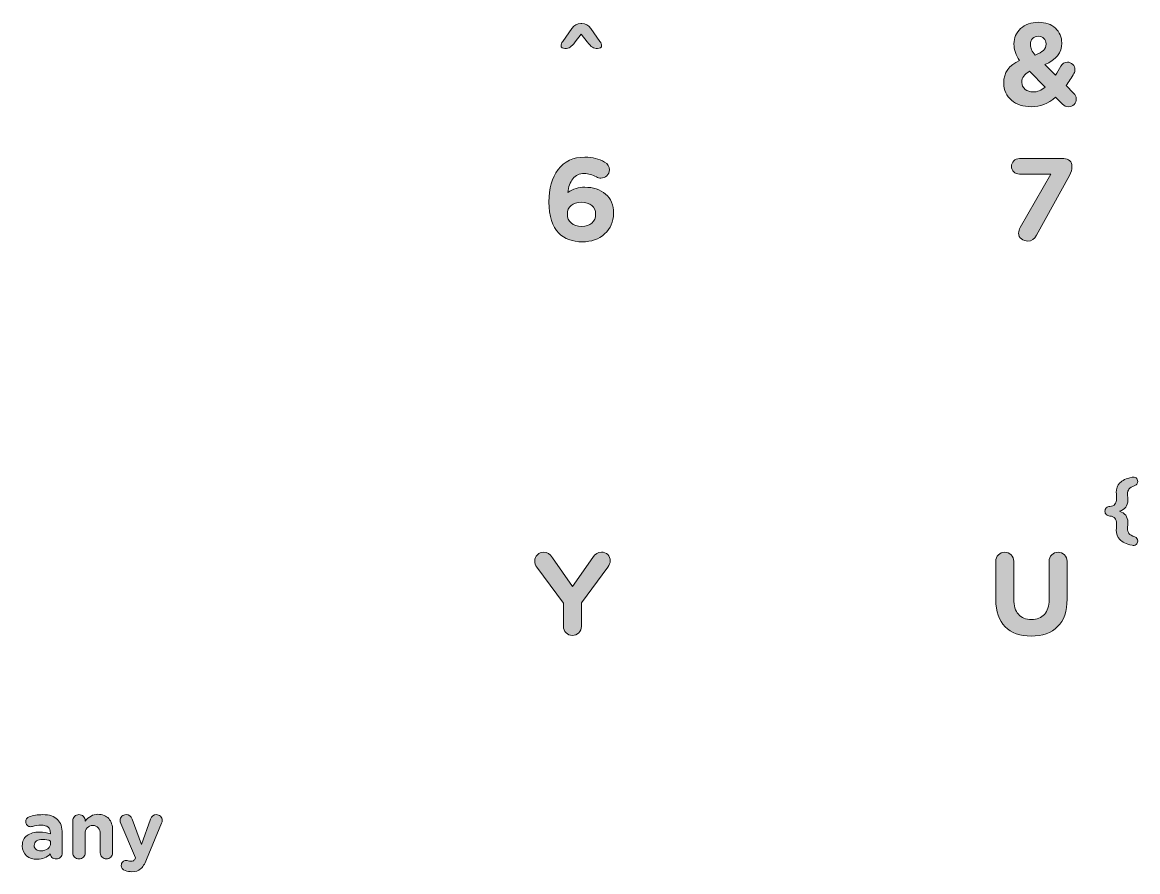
# Model space of a CAD drawing. Header units: inches. Extents: x 10 to 279, y -157 to -9.
# Drawn here: x 163.64 to 207.38, y -42.22 to -8.9 of the extents above; entities that cross this region are included whole.
import ezdxf

# ---------------------------------------------------------------- set-up
doc = ezdxf.new("R2010")
doc.units = ezdxf.units.IN
doc.header["$MEASUREMENT"] = 0
doc.layers.add('Layer 1', color=7, linetype='Continuous')

# ---------------------------------------------------------------- blocks, each defined once
blk = doc.blocks.new('block 33')
at = {"layer": 'Layer 1'}
h = blk.add_hatch(color=7, dxfattribs=at)
h.dxf.hatch_style = 2
edge = h.paths.add_edge_path()
edge.add_spline(control_points=[(204.88, -12.12), (204.822, -12.178), (204.748, -12.207), (204.66, -12.207), (204.571, -12.207), (204.493, -12.173), (204.426, -12.106), (204.426, -12.106), (204.155, -11.835), (204.155, -11.835), (203.868, -12.083), (203.55, -12.207), (203.201, -12.207), (202.889, -12.207), (202.632, -12.122), (202.429, -11.952), (202.225, -11.783), (202.124, -11.559), (202.124, -11.28), (202.124, -11.28), (202.124, -11.271), (202.124, -11.271), (202.124, -10.874), (202.331, -10.58), (202.747, -10.391), (202.597, -10.186), (202.523, -9.972), (202.523, -9.749), (202.523, -9.749), (202.523, -9.739), (202.523, -9.739), (202.523, -9.507), (202.611, -9.308), (202.786, -9.143), (202.962, -8.978), (203.198, -8.896), (203.495, -8.896), (203.764, -8.896), (203.982, -8.973), (204.148, -9.127), (204.315, -9.282), (204.398, -9.473), (204.398, -9.703), (204.398, -9.703), (204.398, -9.712), (204.398, -9.712), (204.398, -10.094), (204.175, -10.374), (203.729, -10.551), (203.729, -10.551), (204.151, -10.968), (204.151, -10.968), (204.221, -10.865), (204.291, -10.748), (204.362, -10.62), (204.417, -10.513), (204.504, -10.459), (204.623, -10.459), (204.703, -10.459), (204.771, -10.488), (204.829, -10.546), (204.887, -10.605), (204.917, -10.673), (204.917, -10.753), (204.917, -10.805), (204.903, -10.854), (204.875, -10.9), (204.784, -11.062), (204.681, -11.222), (204.568, -11.381), (204.568, -11.381), (204.862, -11.67), (204.862, -11.67), (204.932, -11.741), (204.967, -11.817), (204.967, -11.899), (204.967, -11.988), (204.938, -12.061), (204.88, -12.12)], knot_values=[0, 0, 0, 0, 1, 1, 1, 2, 2, 2, 3, 3, 3, 4, 4, 4, 5, 5, 5, 6, 6, 6, 7, 7, 7, 8, 8, 8, 9, 9, 9, 10, 10, 10, 11, 11, 11, 12, 12, 12, 13, 13, 13, 14, 14, 14, 15, 15, 15, 16, 16, 16, 17, 17, 17, 18, 18, 18, 19, 19, 19, 20, 20, 20, 21, 21, 21, 22, 22, 22, 23, 23, 23, 24, 24, 24, 25, 25, 25, 26, 26, 26, 26], degree=3, periodic=1)
edge = h.paths.add_edge_path()
edge.add_spline(control_points=[(203.284, -11.629), (203.437, -11.629), (203.593, -11.565), (203.752, -11.436), (203.752, -11.436), (203.137, -10.817), (203.137, -10.817), (202.935, -10.924), (202.834, -11.066), (202.834, -11.244), (202.834, -11.244), (202.834, -11.253), (202.834, -11.253), (202.834, -11.366), (202.877, -11.457), (202.961, -11.526), (203.045, -11.594), (203.152, -11.629), (203.284, -11.629)], knot_values=[0, 0, 0, 0, 1, 1, 1, 2, 2, 2, 3, 3, 3, 4, 4, 4, 5, 5, 5, 6, 6, 6, 6], degree=3, periodic=1)
edge = h.paths.add_edge_path()
edge.add_spline(control_points=[(203.357, -10.18), (203.504, -10.125), (203.612, -10.064), (203.681, -9.999), (203.749, -9.933), (203.784, -9.851), (203.784, -9.753), (203.784, -9.753), (203.784, -9.744), (203.784, -9.744), (203.784, -9.652), (203.756, -9.58), (203.701, -9.526), (203.646, -9.473), (203.573, -9.446), (203.481, -9.446), (203.386, -9.446), (203.311, -9.476), (203.254, -9.535), (203.197, -9.595), (203.169, -9.674), (203.169, -9.771), (203.169, -9.771), (203.169, -9.781), (203.169, -9.781), (203.169, -9.903), (203.232, -10.036), (203.357, -10.18)], knot_values=[0, 0, 0, 0, 1, 1, 1, 2, 2, 2, 3, 3, 3, 4, 4, 4, 5, 5, 5, 6, 6, 6, 7, 7, 7, 8, 8, 8, 9, 9, 9, 9], degree=3, periodic=1)
h = blk.add_hatch(color=7, dxfattribs=at)
h.dxf.hatch_style = 2
edge = h.paths.add_edge_path()
edge.add_spline(control_points=[(202.708, -17.164), (202.708, -17.093), (202.73, -17.02), (202.772, -16.943), (202.772, -16.943), (203.965, -14.852), (203.965, -14.852), (203.965, -14.852), (202.736, -14.852), (202.736, -14.852), (202.65, -14.852), (202.578, -14.823), (202.518, -14.765), (202.458, -14.707), (202.429, -14.635), (202.429, -14.549), (202.429, -14.464), (202.458, -14.391), (202.518, -14.332), (202.578, -14.272), (202.65, -14.242), (202.736, -14.242), (202.736, -14.242), (204.479, -14.242), (204.479, -14.242), (204.579, -14.242), (204.658, -14.27), (204.715, -14.325), (204.771, -14.38), (204.8, -14.458), (204.8, -14.559), (204.8, -14.663), (204.766, -14.777), (204.699, -14.903), (204.699, -14.903), (203.41, -17.241), (203.41, -17.241), (203.324, -17.4), (203.211, -17.48), (203.071, -17.48), (202.973, -17.48), (202.888, -17.452), (202.816, -17.395), (202.744, -17.339), (202.708, -17.261), (202.708, -17.164)], knot_values=[0, 0, 0, 0, 1, 1, 1, 2, 2, 2, 3, 3, 3, 4, 4, 4, 5, 5, 5, 6, 6, 6, 7, 7, 7, 8, 8, 8, 9, 9, 9, 10, 10, 10, 11, 11, 11, 12, 12, 12, 13, 13, 13, 14, 14, 14, 15, 15, 15, 15], degree=3, periodic=1)
at = {"layer": 'Layer 1', "lineweight": 0}
for points, knots in [([(204.88, -12.12), (204.822, -12.178), (204.748, -12.207), (204.66, -12.207), (204.571, -12.207), (204.493, -12.173), (204.426, -12.106), (204.426, -12.106), (204.155, -11.835), (204.155, -11.835), (203.868, -12.083), (203.55, -12.207), (203.201, -12.207), (202.889, -12.207), (202.632, -12.122), (202.429, -11.952), (202.225, -11.783), (202.124, -11.559), (202.124, -11.28), (202.124, -11.28), (202.124, -11.271), (202.124, -11.271), (202.124, -10.874), (202.331, -10.58), (202.747, -10.391), (202.597, -10.186), (202.523, -9.972), (202.523, -9.749), (202.523, -9.749), (202.523, -9.739), (202.523, -9.739), (202.523, -9.507), (202.611, -9.308), (202.786, -9.143), (202.962, -8.978), (203.198, -8.896), (203.495, -8.896), (203.764, -8.896), (203.982, -8.973), (204.148, -9.127), (204.315, -9.282), (204.398, -9.473), (204.398, -9.703), (204.398, -9.703), (204.398, -9.712), (204.398, -9.712), (204.398, -10.094), (204.175, -10.374), (203.729, -10.551), (203.729, -10.551), (204.151, -10.968), (204.151, -10.968), (204.221, -10.865), (204.291, -10.748), (204.362, -10.62), (204.417, -10.513), (204.504, -10.459), (204.623, -10.459), (204.703, -10.459), (204.771, -10.488), (204.829, -10.546), (204.887, -10.605), (204.917, -10.673), (204.917, -10.753), (204.917, -10.805), (204.903, -10.854), (204.875, -10.9), (204.784, -11.062), (204.681, -11.222), (204.568, -11.381), (204.568, -11.381), (204.862, -11.67), (204.862, -11.67), (204.932, -11.741), (204.967, -11.817), (204.967, -11.899), (204.967, -11.988), (204.938, -12.061), (204.88, -12.12)], [0, 0, 0, 0, 1, 1, 1, 2, 2, 2, 3, 3, 3, 4, 4, 4, 5, 5, 5, 6, 6, 6, 7, 7, 7, 8, 8, 8, 9, 9, 9, 10, 10, 10, 11, 11, 11, 12, 12, 12, 13, 13, 13, 14, 14, 14, 15, 15, 15, 16, 16, 16, 17, 17, 17, 18, 18, 18, 19, 19, 19, 20, 20, 20, 21, 21, 21, 22, 22, 22, 23, 23, 23, 24, 24, 24, 25, 25, 25, 26, 26, 26, 26]), ([(203.357, -10.18), (203.504, -10.125), (203.612, -10.064), (203.681, -9.999), (203.749, -9.933), (203.784, -9.851), (203.784, -9.753), (203.784, -9.753), (203.784, -9.744), (203.784, -9.744), (203.784, -9.652), (203.756, -9.58), (203.701, -9.526), (203.646, -9.473), (203.573, -9.446), (203.481, -9.446), (203.386, -9.446), (203.311, -9.476), (203.254, -9.535), (203.197, -9.595), (203.169, -9.674), (203.169, -9.771), (203.169, -9.771), (203.169, -9.781), (203.169, -9.781), (203.169, -9.903), (203.232, -10.036), (203.357, -10.18)], [0, 0, 0, 0, 1, 1, 1, 2, 2, 2, 3, 3, 3, 4, 4, 4, 5, 5, 5, 6, 6, 6, 7, 7, 7, 8, 8, 8, 9, 9, 9, 9]), ([(203.284, -11.629), (203.437, -11.629), (203.593, -11.565), (203.752, -11.436), (203.752, -11.436), (203.137, -10.817), (203.137, -10.817), (202.935, -10.924), (202.834, -11.066), (202.834, -11.244), (202.834, -11.244), (202.834, -11.253), (202.834, -11.253), (202.834, -11.366), (202.877, -11.457), (202.961, -11.526), (203.045, -11.594), (203.152, -11.629), (203.284, -11.629)], [0, 0, 0, 0, 1, 1, 1, 2, 2, 2, 3, 3, 3, 4, 4, 4, 5, 5, 5, 6, 6, 6, 6]), ([(202.708, -17.164), (202.708, -17.093), (202.73, -17.02), (202.772, -16.943), (202.772, -16.943), (203.965, -14.852), (203.965, -14.852), (203.965, -14.852), (202.736, -14.852), (202.736, -14.852), (202.65, -14.852), (202.578, -14.823), (202.518, -14.765), (202.458, -14.707), (202.429, -14.635), (202.429, -14.549), (202.429, -14.464), (202.458, -14.391), (202.518, -14.332), (202.578, -14.272), (202.65, -14.242), (202.736, -14.242), (202.736, -14.242), (204.479, -14.242), (204.479, -14.242), (204.579, -14.242), (204.658, -14.27), (204.715, -14.325), (204.771, -14.38), (204.8, -14.458), (204.8, -14.559), (204.8, -14.663), (204.766, -14.777), (204.699, -14.903), (204.699, -14.903), (203.41, -17.241), (203.41, -17.241), (203.324, -17.4), (203.211, -17.48), (203.071, -17.48), (202.973, -17.48), (202.888, -17.452), (202.816, -17.395), (202.744, -17.339), (202.708, -17.261), (202.708, -17.164)], [0, 0, 0, 0, 1, 1, 1, 2, 2, 2, 3, 3, 3, 4, 4, 4, 5, 5, 5, 6, 6, 6, 7, 7, 7, 8, 8, 8, 9, 9, 9, 10, 10, 10, 11, 11, 11, 12, 12, 12, 13, 13, 13, 14, 14, 14, 15, 15, 15, 15])]:
    blk.add_open_spline(points, degree=3, knots=knots, dxfattribs=at)
blk = doc.blocks.new('block 34')
at = {"layer": 'Layer 1'}
h = blk.add_hatch(color=7, dxfattribs=at)
h.dxf.hatch_style = 2
edge = h.paths.add_edge_path()
edge.add_spline(control_points=[(185.559, -9.363), (185.559, -9.363), (185.325, -9.666), (185.325, -9.666), (185.245, -9.767), (185.178, -9.835), (185.123, -9.87), (185.068, -9.905), (185.001, -9.923), (184.921, -9.923), (184.875, -9.923), (184.838, -9.913), (184.809, -9.893), (184.78, -9.873), (184.765, -9.846), (184.765, -9.813), (184.765, -9.764), (184.787, -9.709), (184.83, -9.648), (184.83, -9.648), (185.192, -9.139), (185.192, -9.139), (185.287, -9.007), (185.403, -8.941), (185.54, -8.941), (185.54, -8.941), (185.582, -8.941), (185.582, -8.941), (185.719, -8.941), (185.836, -9.007), (185.93, -9.139), (185.93, -9.139), (186.293, -9.648), (186.293, -9.648), (186.335, -9.709), (186.357, -9.764), (186.357, -9.813), (186.357, -9.846), (186.342, -9.873), (186.313, -9.893), (186.284, -9.913), (186.247, -9.923), (186.201, -9.923), (186.118, -9.923), (186.049, -9.906), (185.995, -9.872), (185.939, -9.839), (185.872, -9.77), (185.793, -9.666), (185.793, -9.666), (185.559, -9.363), (185.559, -9.363)], knot_values=[0, 0, 0, 0, 1, 1, 1, 2, 2, 2, 3, 3, 3, 4, 4, 4, 5, 5, 5, 6, 6, 6, 7, 7, 7, 8, 8, 8, 9, 9, 9, 10, 10, 10, 11, 11, 11, 12, 12, 12, 13, 13, 13, 14, 14, 14, 15, 15, 15, 16, 16, 16, 17, 17, 17, 17], degree=3, periodic=1)
h = blk.add_hatch(color=7, dxfattribs=at)
h.dxf.hatch_style = 2
edge = h.paths.add_edge_path()
edge.add_spline(control_points=[(185.6, -17.507), (185.212, -17.507), (184.903, -17.393), (184.674, -17.164), (184.42, -16.91), (184.293, -16.505), (184.293, -15.948), (184.293, -15.948), (184.293, -15.939), (184.293, -15.939), (184.293, -15.419), (184.412, -14.997), (184.651, -14.673), (184.889, -14.349), (185.239, -14.187), (185.701, -14.187), (186.001, -14.187), (186.259, -14.251), (186.476, -14.38), (186.598, -14.45), (186.66, -14.551), (186.66, -14.682), (186.66, -14.774), (186.627, -14.851), (186.561, -14.914), (186.495, -14.977), (186.417, -15.008), (186.325, -15.008), (186.27, -15.008), (186.212, -14.991), (186.15, -14.958), (185.998, -14.872), (185.84, -14.829), (185.678, -14.829), (185.488, -14.829), (185.339, -14.897), (185.231, -15.033), (185.122, -15.169), (185.056, -15.349), (185.031, -15.572), (185.239, -15.435), (185.461, -15.366), (185.697, -15.366), (186.027, -15.366), (186.297, -15.455), (186.508, -15.634), (186.719, -15.813), (186.825, -16.064), (186.825, -16.388), (186.825, -16.388), (186.825, -16.398), (186.825, -16.398), (186.825, -16.722), (186.708, -16.988), (186.476, -17.196), (186.244, -17.404), (185.952, -17.507), (185.6, -17.507)], knot_values=[0, 0, 0, 0, 1, 1, 1, 2, 2, 2, 3, 3, 3, 4, 4, 4, 5, 5, 5, 6, 6, 6, 7, 7, 7, 8, 8, 8, 9, 9, 9, 10, 10, 10, 11, 11, 11, 12, 12, 12, 13, 13, 13, 14, 14, 14, 15, 15, 15, 16, 16, 16, 17, 17, 17, 18, 18, 18, 19, 19, 19, 19], degree=3, periodic=1)
edge = h.paths.add_edge_path()
edge.add_spline(control_points=[(185.164, -16.767), (185.265, -16.857), (185.401, -16.902), (185.573, -16.902), (185.744, -16.902), (185.878, -16.859), (185.976, -16.771), (186.074, -16.684), (186.123, -16.57), (186.123, -16.43), (186.123, -16.43), (186.123, -16.421), (186.123, -16.421), (186.123, -16.283), (186.073, -16.171), (185.972, -16.084), (185.871, -15.996), (185.735, -15.953), (185.564, -15.953), (185.392, -15.953), (185.258, -15.996), (185.16, -16.081), (185.062, -16.167), (185.013, -16.278), (185.013, -16.416), (185.013, -16.416), (185.013, -16.425), (185.013, -16.425), (185.013, -16.563), (185.064, -16.677), (185.164, -16.767)], knot_values=[0, 0, 0, 0, 1, 1, 1, 2, 2, 2, 3, 3, 3, 4, 4, 4, 5, 5, 5, 6, 6, 6, 7, 7, 7, 8, 8, 8, 9, 9, 9, 10, 10, 10, 10], degree=3, periodic=1)
at = {"layer": 'Layer 1', "lineweight": 0}
for points, knots in [([(185.559, -9.363), (185.559, -9.363), (185.325, -9.666), (185.325, -9.666), (185.245, -9.767), (185.178, -9.835), (185.123, -9.87), (185.068, -9.905), (185.001, -9.923), (184.921, -9.923), (184.875, -9.923), (184.838, -9.913), (184.809, -9.893), (184.78, -9.873), (184.765, -9.846), (184.765, -9.813), (184.765, -9.764), (184.787, -9.709), (184.83, -9.648), (184.83, -9.648), (185.192, -9.139), (185.192, -9.139), (185.287, -9.007), (185.403, -8.941), (185.54, -8.941), (185.54, -8.941), (185.582, -8.941), (185.582, -8.941), (185.719, -8.941), (185.836, -9.007), (185.93, -9.139), (185.93, -9.139), (186.293, -9.648), (186.293, -9.648), (186.335, -9.709), (186.357, -9.764), (186.357, -9.813), (186.357, -9.846), (186.342, -9.873), (186.313, -9.893), (186.284, -9.913), (186.247, -9.923), (186.201, -9.923), (186.118, -9.923), (186.049, -9.906), (185.995, -9.872), (185.939, -9.839), (185.872, -9.77), (185.793, -9.666), (185.793, -9.666), (185.559, -9.363), (185.559, -9.363)], [0, 0, 0, 0, 1, 1, 1, 2, 2, 2, 3, 3, 3, 4, 4, 4, 5, 5, 5, 6, 6, 6, 7, 7, 7, 8, 8, 8, 9, 9, 9, 10, 10, 10, 11, 11, 11, 12, 12, 12, 13, 13, 13, 14, 14, 14, 15, 15, 15, 16, 16, 16, 17, 17, 17, 17]), ([(185.6, -17.507), (185.212, -17.507), (184.903, -17.393), (184.674, -17.164), (184.42, -16.91), (184.293, -16.505), (184.293, -15.948), (184.293, -15.948), (184.293, -15.939), (184.293, -15.939), (184.293, -15.419), (184.412, -14.997), (184.651, -14.673), (184.889, -14.349), (185.239, -14.187), (185.701, -14.187), (186.001, -14.187), (186.259, -14.251), (186.476, -14.38), (186.598, -14.45), (186.66, -14.551), (186.66, -14.682), (186.66, -14.774), (186.627, -14.851), (186.561, -14.914), (186.495, -14.977), (186.417, -15.008), (186.325, -15.008), (186.27, -15.008), (186.212, -14.991), (186.15, -14.958), (185.998, -14.872), (185.84, -14.829), (185.678, -14.829), (185.488, -14.829), (185.339, -14.897), (185.231, -15.033), (185.122, -15.169), (185.056, -15.349), (185.031, -15.572), (185.239, -15.435), (185.461, -15.366), (185.697, -15.366), (186.027, -15.366), (186.297, -15.455), (186.508, -15.634), (186.719, -15.813), (186.825, -16.064), (186.825, -16.388), (186.825, -16.388), (186.825, -16.398), (186.825, -16.398), (186.825, -16.722), (186.708, -16.988), (186.476, -17.196), (186.244, -17.404), (185.952, -17.507), (185.6, -17.507)], [0, 0, 0, 0, 1, 1, 1, 2, 2, 2, 3, 3, 3, 4, 4, 4, 5, 5, 5, 6, 6, 6, 7, 7, 7, 8, 8, 8, 9, 9, 9, 10, 10, 10, 11, 11, 11, 12, 12, 12, 13, 13, 13, 14, 14, 14, 15, 15, 15, 16, 16, 16, 17, 17, 17, 18, 18, 18, 19, 19, 19, 19]), ([(185.164, -16.767), (185.265, -16.857), (185.401, -16.902), (185.573, -16.902), (185.744, -16.902), (185.878, -16.859), (185.976, -16.771), (186.074, -16.684), (186.123, -16.57), (186.123, -16.43), (186.123, -16.43), (186.123, -16.421), (186.123, -16.421), (186.123, -16.283), (186.073, -16.171), (185.972, -16.084), (185.871, -15.996), (185.735, -15.953), (185.564, -15.953), (185.392, -15.953), (185.258, -15.996), (185.16, -16.081), (185.062, -16.167), (185.013, -16.278), (185.013, -16.416), (185.013, -16.416), (185.013, -16.425), (185.013, -16.425), (185.013, -16.563), (185.064, -16.677), (185.164, -16.767)], [0, 0, 0, 0, 1, 1, 1, 2, 2, 2, 3, 3, 3, 4, 4, 4, 5, 5, 5, 6, 6, 6, 7, 7, 7, 8, 8, 8, 9, 9, 9, 10, 10, 10, 10])]:
    blk.add_open_spline(points, degree=3, knots=knots, dxfattribs=at)
blk = doc.blocks.new('block 38')
at = {"layer": 'Layer 1'}
h = blk.add_hatch(color=7, dxfattribs=at)
h.dxf.hatch_style = 2
edge = h.paths.add_edge_path()
edge.add_spline(control_points=[(203.201, -32.971), (202.764, -32.971), (202.423, -32.849), (202.178, -32.606), (201.934, -32.363), (201.811, -32.009), (201.811, -31.545), (201.811, -31.545), (201.811, -30.036), (201.811, -30.036), (201.811, -29.938), (201.846, -29.855), (201.915, -29.786), (201.983, -29.717), (202.067, -29.683), (202.165, -29.683), (202.262, -29.683), (202.346, -29.717), (202.415, -29.786), (202.483, -29.855), (202.518, -29.938), (202.518, -30.036), (202.518, -30.036), (202.518, -31.526), (202.518, -31.526), (202.518, -31.783), (202.578, -31.98), (202.699, -32.116), (202.819, -32.252), (202.99, -32.32), (203.21, -32.32), (203.43, -32.32), (203.601, -32.254), (203.721, -32.122), (203.842, -31.991), (203.903, -31.8), (203.903, -31.549), (203.903, -31.549), (203.903, -30.036), (203.903, -30.036), (203.903, -29.938), (203.937, -29.855), (204.006, -29.786), (204.075, -29.717), (204.158, -29.683), (204.256, -29.683), (204.354, -29.683), (204.437, -29.717), (204.506, -29.786), (204.575, -29.855), (204.609, -29.938), (204.609, -30.036), (204.609, -30.036), (204.609, -31.522), (204.609, -31.522), (204.609, -31.999), (204.484, -32.359), (204.235, -32.604), (203.986, -32.849), (203.641, -32.971), (203.201, -32.971)], knot_values=[0, 0, 0, 0, 1, 1, 1, 2, 2, 2, 3, 3, 3, 4, 4, 4, 5, 5, 5, 6, 6, 6, 7, 7, 7, 8, 8, 8, 9, 9, 9, 10, 10, 10, 11, 11, 11, 12, 12, 12, 13, 13, 13, 14, 14, 14, 15, 15, 15, 16, 16, 16, 17, 17, 17, 18, 18, 18, 19, 19, 19, 20, 20, 20, 20], degree=3, periodic=1)
at = {"layer": 'Layer 1', "lineweight": 0}
blk.add_open_spline([(203.201, -32.971), (202.764, -32.971), (202.423, -32.849), (202.178, -32.606), (201.934, -32.363), (201.811, -32.009), (201.811, -31.545), (201.811, -31.545), (201.811, -30.036), (201.811, -30.036), (201.811, -29.938), (201.846, -29.855), (201.915, -29.786), (201.983, -29.717), (202.067, -29.683), (202.165, -29.683), (202.262, -29.683), (202.346, -29.717), (202.415, -29.786), (202.483, -29.855), (202.518, -29.938), (202.518, -30.036), (202.518, -30.036), (202.518, -31.526), (202.518, -31.526), (202.518, -31.783), (202.578, -31.98), (202.699, -32.116), (202.819, -32.252), (202.99, -32.32), (203.21, -32.32), (203.43, -32.32), (203.601, -32.254), (203.721, -32.122), (203.842, -31.991), (203.903, -31.8), (203.903, -31.549), (203.903, -31.549), (203.903, -30.036), (203.903, -30.036), (203.903, -29.938), (203.937, -29.855), (204.006, -29.786), (204.075, -29.717), (204.158, -29.683), (204.256, -29.683), (204.354, -29.683), (204.437, -29.717), (204.506, -29.786), (204.575, -29.855), (204.609, -29.938), (204.609, -30.036), (204.609, -30.036), (204.609, -31.522), (204.609, -31.522), (204.609, -31.999), (204.484, -32.359), (204.235, -32.604), (203.986, -32.849), (203.641, -32.971), (203.201, -32.971)], degree=3, knots=[0, 0, 0, 0, 1, 1, 1, 2, 2, 2, 3, 3, 3, 4, 4, 4, 5, 5, 5, 6, 6, 6, 7, 7, 7, 8, 8, 8, 9, 9, 9, 10, 10, 10, 11, 11, 11, 12, 12, 12, 13, 13, 13, 14, 14, 14, 15, 15, 15, 16, 16, 16, 17, 17, 17, 18, 18, 18, 19, 19, 19, 20, 20, 20, 20], dxfattribs=at)
blk = doc.blocks.new('block 39')
at = {"layer": 'Layer 1'}
h = blk.add_hatch(color=7, dxfattribs=at)
h.dxf.hatch_style = 2
edge = h.paths.add_edge_path()
edge.add_spline(control_points=[(184.857, -32.595), (184.857, -32.595), (184.857, -31.682), (184.857, -31.682), (184.857, -31.682), (183.821, -30.274), (183.821, -30.274), (183.763, -30.195), (183.734, -30.111), (183.734, -30.022), (183.734, -29.927), (183.768, -29.847), (183.837, -29.781), (183.906, -29.715), (183.989, -29.683), (184.087, -29.683), (184.221, -29.683), (184.338, -29.755), (184.435, -29.898), (184.435, -29.898), (185.215, -31.022), (185.215, -31.022), (185.215, -31.022), (186.008, -29.889), (186.008, -29.889), (186.103, -29.748), (186.216, -29.678), (186.348, -29.678), (186.452, -29.678), (186.535, -29.711), (186.598, -29.777), (186.66, -29.842), (186.692, -29.924), (186.692, -30.022), (186.692, -30.102), (186.661, -30.184), (186.6, -30.27), (186.6, -30.27), (185.564, -31.669), (185.564, -31.669), (185.564, -31.669), (185.564, -32.595), (185.564, -32.595), (185.564, -32.693), (185.529, -32.776), (185.461, -32.845), (185.392, -32.914), (185.308, -32.948), (185.211, -32.948), (185.113, -32.948), (185.029, -32.914), (184.961, -32.845), (184.892, -32.776), (184.857, -32.693), (184.857, -32.595)], knot_values=[0, 0, 0, 0, 1, 1, 1, 2, 2, 2, 3, 3, 3, 4, 4, 4, 5, 5, 5, 6, 6, 6, 7, 7, 7, 8, 8, 8, 9, 9, 9, 10, 10, 10, 11, 11, 11, 12, 12, 12, 13, 13, 13, 14, 14, 14, 15, 15, 15, 16, 16, 16, 17, 17, 17, 18, 18, 18, 18], degree=3, periodic=1)
at = {"layer": 'Layer 1', "lineweight": 0}
blk.add_open_spline([(184.857, -32.595), (184.857, -32.595), (184.857, -31.682), (184.857, -31.682), (184.857, -31.682), (183.821, -30.274), (183.821, -30.274), (183.763, -30.195), (183.734, -30.111), (183.734, -30.022), (183.734, -29.927), (183.768, -29.847), (183.837, -29.781), (183.906, -29.715), (183.989, -29.683), (184.087, -29.683), (184.221, -29.683), (184.338, -29.755), (184.435, -29.898), (184.435, -29.898), (185.215, -31.022), (185.215, -31.022), (185.215, -31.022), (186.008, -29.889), (186.008, -29.889), (186.103, -29.748), (186.216, -29.678), (186.348, -29.678), (186.452, -29.678), (186.535, -29.711), (186.598, -29.777), (186.66, -29.842), (186.692, -29.924), (186.692, -30.022), (186.692, -30.102), (186.661, -30.184), (186.6, -30.27), (186.6, -30.27), (185.564, -31.669), (185.564, -31.669), (185.564, -31.669), (185.564, -32.595), (185.564, -32.595), (185.564, -32.693), (185.529, -32.776), (185.461, -32.845), (185.392, -32.914), (185.308, -32.948), (185.211, -32.948), (185.113, -32.948), (185.029, -32.914), (184.961, -32.845), (184.892, -32.776), (184.857, -32.693), (184.857, -32.595)], degree=3, knots=[0, 0, 0, 0, 1, 1, 1, 2, 2, 2, 3, 3, 3, 4, 4, 4, 5, 5, 5, 6, 6, 6, 7, 7, 7, 8, 8, 8, 9, 9, 9, 10, 10, 10, 11, 11, 11, 12, 12, 12, 13, 13, 13, 14, 14, 14, 15, 15, 15, 16, 16, 16, 17, 17, 17, 18, 18, 18, 18], dxfattribs=at)
blk = doc.blocks.new('block 74')
at = {"layer": 'Layer 1'}
h = blk.add_hatch(color=7, dxfattribs=at)
h.dxf.hatch_style = 2
edge = h.paths.add_edge_path()
edge.add_spline(control_points=[(207.154, -29.409), (206.925, -29.356), (206.765, -29.282), (206.674, -29.187), (206.583, -29.092), (206.538, -28.965), (206.538, -28.806), (206.538, -28.791), (206.54, -28.756), (206.543, -28.7), (206.546, -28.643), (206.547, -28.606), (206.547, -28.587), (206.547, -28.477), (206.526, -28.397), (206.484, -28.349), (206.441, -28.3), (206.377, -28.273), (206.29, -28.266), (206.229, -28.262), (206.181, -28.242), (206.146, -28.207), (206.111, -28.172), (206.093, -28.129), (206.093, -28.076), (206.093, -28.023), (206.111, -27.979), (206.146, -27.944), (206.181, -27.909), (206.229, -27.889), (206.29, -27.885), (206.377, -27.879), (206.441, -27.851), (206.484, -27.803), (206.526, -27.754), (206.547, -27.675), (206.547, -27.564), (206.547, -27.545), (206.546, -27.508), (206.543, -27.452), (206.54, -27.396), (206.538, -27.36), (206.538, -27.345), (206.538, -27.187), (206.583, -27.06), (206.674, -26.964), (206.765, -26.869), (206.925, -26.795), (207.154, -26.742), (207.215, -26.727), (207.268, -26.736), (207.311, -26.769), (207.354, -26.802), (207.376, -26.848), (207.376, -26.907), (207.376, -26.99), (207.338, -27.044), (207.262, -27.069), (207.148, -27.109), (207.072, -27.154), (207.035, -27.204), (206.998, -27.254), (206.979, -27.324), (206.979, -27.415), (206.979, -27.436), (206.981, -27.475), (206.984, -27.531), (206.987, -27.587), (206.989, -27.627), (206.989, -27.65), (206.989, -27.862), (206.879, -28.004), (206.659, -28.076), (206.879, -28.148), (206.989, -28.289), (206.989, -28.501), (206.989, -28.524), (206.987, -28.564), (206.984, -28.62), (206.981, -28.676), (206.979, -28.715), (206.979, -28.736), (206.979, -28.827), (206.998, -28.897), (207.035, -28.947), (207.072, -28.997), (207.148, -29.042), (207.262, -29.082), (207.338, -29.107), (207.376, -29.162), (207.376, -29.244), (207.376, -29.303), (207.354, -29.349), (207.311, -29.382), (207.268, -29.415), (207.215, -29.424), (207.154, -29.409)], knot_values=[0, 0, 0, 0, 1, 1, 1, 2, 2, 2, 3, 3, 3, 4, 4, 4, 5, 5, 5, 6, 6, 6, 7, 7, 7, 8, 8, 8, 9, 9, 9, 10, 10, 10, 11, 11, 11, 12, 12, 12, 13, 13, 13, 14, 14, 14, 15, 15, 15, 16, 16, 16, 17, 17, 17, 18, 18, 18, 19, 19, 19, 20, 20, 20, 21, 21, 21, 22, 22, 22, 23, 23, 23, 24, 24, 24, 25, 25, 25, 26, 26, 26, 27, 27, 27, 28, 28, 28, 29, 29, 29, 30, 30, 30, 31, 31, 31, 32, 32, 32, 32], degree=3, periodic=1)
at = {"layer": 'Layer 1', "lineweight": 0}
blk.add_open_spline([(207.154, -29.409), (206.925, -29.356), (206.765, -29.282), (206.674, -29.187), (206.583, -29.092), (206.538, -28.965), (206.538, -28.806), (206.538, -28.791), (206.54, -28.756), (206.543, -28.7), (206.546, -28.643), (206.547, -28.606), (206.547, -28.587), (206.547, -28.477), (206.526, -28.397), (206.484, -28.349), (206.441, -28.3), (206.377, -28.273), (206.29, -28.266), (206.229, -28.262), (206.181, -28.242), (206.146, -28.207), (206.111, -28.172), (206.093, -28.129), (206.093, -28.076), (206.093, -28.023), (206.111, -27.979), (206.146, -27.944), (206.181, -27.909), (206.229, -27.889), (206.29, -27.885), (206.377, -27.879), (206.441, -27.851), (206.484, -27.803), (206.526, -27.754), (206.547, -27.675), (206.547, -27.564), (206.547, -27.545), (206.546, -27.508), (206.543, -27.452), (206.54, -27.396), (206.538, -27.36), (206.538, -27.345), (206.538, -27.187), (206.583, -27.06), (206.674, -26.964), (206.765, -26.869), (206.925, -26.795), (207.154, -26.742), (207.215, -26.727), (207.268, -26.736), (207.311, -26.769), (207.354, -26.802), (207.376, -26.848), (207.376, -26.907), (207.376, -26.99), (207.338, -27.044), (207.262, -27.069), (207.148, -27.109), (207.072, -27.154), (207.035, -27.204), (206.998, -27.254), (206.979, -27.324), (206.979, -27.415), (206.979, -27.436), (206.981, -27.475), (206.984, -27.531), (206.987, -27.587), (206.989, -27.627), (206.989, -27.65), (206.989, -27.862), (206.879, -28.004), (206.659, -28.076), (206.879, -28.148), (206.989, -28.289), (206.989, -28.501), (206.989, -28.524), (206.987, -28.564), (206.984, -28.62), (206.981, -28.676), (206.979, -28.715), (206.979, -28.736), (206.979, -28.827), (206.998, -28.897), (207.035, -28.947), (207.072, -28.997), (207.148, -29.042), (207.262, -29.082), (207.338, -29.107), (207.376, -29.162), (207.376, -29.244), (207.376, -29.303), (207.354, -29.349), (207.311, -29.382), (207.268, -29.415), (207.215, -29.424), (207.154, -29.409)], degree=3, knots=[0, 0, 0, 0, 1, 1, 1, 2, 2, 2, 3, 3, 3, 4, 4, 4, 5, 5, 5, 6, 6, 6, 7, 7, 7, 8, 8, 8, 9, 9, 9, 10, 10, 10, 11, 11, 11, 12, 12, 12, 13, 13, 13, 14, 14, 14, 15, 15, 15, 16, 16, 16, 17, 17, 17, 18, 18, 18, 19, 19, 19, 20, 20, 20, 21, 21, 21, 22, 22, 22, 23, 23, 23, 24, 24, 24, 25, 25, 25, 26, 26, 26, 27, 27, 27, 28, 28, 28, 29, 29, 29, 30, 30, 30, 31, 31, 31, 32, 32, 32, 32], dxfattribs=at)
blk = doc.blocks.new('block 66')
at = {"layer": 'Layer 1'}
blk.add_blockref('block 74', (0, 0), dxfattribs=at)
blk = doc.blocks.new('block 80')
at = {"layer": 'Layer 1'}
h = blk.add_hatch(color=7, dxfattribs=at)
h.dxf.hatch_style = 2
edge = h.paths.add_edge_path()
edge.add_spline(control_points=[(164.226, -41.731), (164.059, -41.731), (163.92, -41.685), (163.809, -41.593), (163.698, -41.5), (163.642, -41.373), (163.642, -41.21), (163.642, -41.21), (163.642, -41.204), (163.642, -41.204), (163.642, -41.024), (163.704, -40.888), (163.828, -40.797), (163.952, -40.706), (164.118, -40.661), (164.328, -40.661), (164.47, -40.661), (164.608, -40.684), (164.744, -40.731), (164.744, -40.731), (164.744, -40.702), (164.744, -40.702), (164.744, -40.495), (164.622, -40.391), (164.379, -40.391), (164.258, -40.391), (164.147, -40.407), (164.045, -40.438), (164.02, -40.447), (163.997, -40.451), (163.976, -40.451), (163.92, -40.451), (163.873, -40.432), (163.834, -40.394), (163.795, -40.356), (163.776, -40.309), (163.776, -40.254), (163.776, -40.212), (163.788, -40.174), (163.812, -40.14), (163.836, -40.106), (163.868, -40.082), (163.906, -40.067), (164.064, -40.008), (164.245, -39.978), (164.449, -39.978), (164.705, -39.978), (164.896, -40.041), (165.023, -40.169), (165.146, -40.291), (165.207, -40.472), (165.207, -40.712), (165.207, -40.712), (165.207, -41.486), (165.207, -41.486), (165.207, -41.552), (165.185, -41.607), (165.139, -41.651), (165.094, -41.696), (165.038, -41.718), (164.973, -41.718), (164.905, -41.718), (164.849, -41.698), (164.806, -41.658), (164.762, -41.617), (164.741, -41.571), (164.741, -41.518), (164.741, -41.518), (164.741, -41.515), (164.741, -41.515), (164.611, -41.659), (164.44, -41.731), (164.226, -41.731)], knot_values=[0, 0, 0, 0, 1, 1, 1, 2, 2, 2, 3, 3, 3, 4, 4, 4, 5, 5, 5, 6, 6, 6, 7, 7, 7, 8, 8, 8, 9, 9, 9, 10, 10, 10, 11, 11, 11, 12, 12, 12, 13, 13, 13, 14, 14, 14, 15, 15, 15, 16, 16, 16, 17, 17, 17, 18, 18, 18, 19, 19, 19, 20, 20, 20, 21, 21, 21, 22, 22, 22, 23, 23, 23, 24, 24, 24, 24], degree=3, periodic=1)
edge = h.paths.add_edge_path()
edge.add_spline(control_points=[(164.372, -41.397), (164.485, -41.397), (164.576, -41.369), (164.645, -41.313), (164.715, -41.257), (164.75, -41.186), (164.75, -41.099), (164.75, -41.099), (164.75, -41.013), (164.75, -41.013), (164.659, -40.971), (164.557, -40.95), (164.442, -40.95), (164.338, -40.95), (164.257, -40.97), (164.198, -41.01), (164.138, -41.05), (164.109, -41.108), (164.109, -41.185), (164.109, -41.185), (164.109, -41.191), (164.109, -41.191), (164.109, -41.255), (164.133, -41.305), (164.182, -41.342), (164.231, -41.379), (164.294, -41.397), (164.372, -41.397)], knot_values=[0, 0, 0, 0, 1, 1, 1, 2, 2, 2, 3, 3, 3, 4, 4, 4, 5, 5, 5, 6, 6, 6, 7, 7, 7, 8, 8, 8, 9, 9, 9, 9], degree=3, periodic=1)
h = blk.add_hatch(color=7, dxfattribs=at)
h.dxf.hatch_style = 2
edge = h.paths.add_edge_path()
edge.add_spline(control_points=[(165.623, -41.477), (165.623, -41.477), (165.623, -40.219), (165.623, -40.219), (165.623, -40.152), (165.647, -40.095), (165.693, -40.048), (165.74, -40.001), (165.797, -39.978), (165.865, -39.978), (165.932, -39.978), (165.99, -40.001), (166.036, -40.048), (166.083, -40.095), (166.106, -40.152), (166.106, -40.219), (166.106, -40.219), (166.106, -40.238), (166.106, -40.238), (166.248, -40.056), (166.414, -39.965), (166.604, -39.965), (166.787, -39.965), (166.928, -40.022), (167.03, -40.134), (167.132, -40.246), (167.182, -40.4), (167.182, -40.597), (167.182, -40.597), (167.182, -41.477), (167.182, -41.477), (167.182, -41.544), (167.158, -41.602), (167.111, -41.648), (167.063, -41.695), (167.007, -41.718), (166.941, -41.718), (166.875, -41.718), (166.819, -41.695), (166.771, -41.648), (166.724, -41.602), (166.7, -41.544), (166.7, -41.477), (166.7, -41.477), (166.7, -40.75), (166.7, -40.75), (166.7, -40.637), (166.674, -40.552), (166.623, -40.492), (166.573, -40.433), (166.501, -40.404), (166.408, -40.404), (166.314, -40.404), (166.241, -40.433), (166.187, -40.492), (166.133, -40.552), (166.106, -40.637), (166.106, -40.75), (166.106, -40.75), (166.106, -41.477), (166.106, -41.477), (166.106, -41.544), (166.083, -41.602), (166.036, -41.648), (165.99, -41.695), (165.932, -41.718), (165.865, -41.718), (165.797, -41.718), (165.74, -41.695), (165.693, -41.648), (165.647, -41.602), (165.623, -41.544), (165.623, -41.477)], knot_values=[0, 0, 0, 0, 1, 1, 1, 2, 2, 2, 3, 3, 3, 4, 4, 4, 5, 5, 5, 6, 6, 6, 7, 7, 7, 8, 8, 8, 9, 9, 9, 10, 10, 10, 11, 11, 11, 12, 12, 12, 13, 13, 13, 14, 14, 14, 15, 15, 15, 16, 16, 16, 17, 17, 17, 18, 18, 18, 19, 19, 19, 20, 20, 20, 21, 21, 21, 22, 22, 22, 23, 23, 23, 24, 24, 24, 24], degree=3, periodic=1)
h = blk.add_hatch(color=7, dxfattribs=at)
h.dxf.hatch_style = 2
edge = h.paths.add_edge_path()
edge.add_spline(control_points=[(167.938, -42.216), (167.845, -42.216), (167.757, -42.202), (167.674, -42.172), (167.573, -42.136), (167.522, -42.069), (167.522, -41.972), (167.522, -41.915), (167.541, -41.868), (167.579, -41.831), (167.617, -41.794), (167.662, -41.775), (167.713, -41.775), (167.74, -41.775), (167.767, -41.779), (167.792, -41.788), (167.832, -41.801), (167.866, -41.807), (167.893, -41.807), (167.938, -41.807), (167.972, -41.8), (167.997, -41.786), (168.021, -41.772), (168.044, -41.745), (168.065, -41.705), (168.065, -41.705), (168.081, -41.667), (168.081, -41.667), (168.081, -41.667), (167.5, -40.321), (167.5, -40.321), (167.483, -40.279), (167.474, -40.242), (167.474, -40.21), (167.474, -40.142), (167.497, -40.087), (167.543, -40.043), (167.588, -40), (167.645, -39.978), (167.713, -39.978), (167.822, -39.978), (167.9, -40.038), (167.944, -40.159), (167.944, -40.159), (168.313, -41.15), (168.313, -41.15), (168.313, -41.15), (168.668, -40.162), (168.668, -40.162), (168.715, -40.039), (168.792, -39.978), (168.9, -39.978), (168.964, -39.978), (169.017, -39.999), (169.062, -40.041), (169.106, -40.084), (169.129, -40.137), (169.129, -40.2), (169.129, -40.243), (169.121, -40.281), (169.106, -40.315), (169.106, -40.315), (168.513, -41.74), (168.513, -41.74), (168.441, -41.916), (168.362, -42.039), (168.278, -42.11), (168.193, -42.181), (168.08, -42.216), (167.938, -42.216)], knot_values=[0, 0, 0, 0, 1, 1, 1, 2, 2, 2, 3, 3, 3, 4, 4, 4, 5, 5, 5, 6, 6, 6, 7, 7, 7, 8, 8, 8, 9, 9, 9, 10, 10, 10, 11, 11, 11, 12, 12, 12, 13, 13, 13, 14, 14, 14, 15, 15, 15, 16, 16, 16, 17, 17, 17, 18, 18, 18, 19, 19, 19, 20, 20, 20, 21, 21, 21, 22, 22, 22, 23, 23, 23, 23], degree=3, periodic=1)
at = {"layer": 'Layer 1', "lineweight": 0}
for points, knots in [([(164.226, -41.731), (164.059, -41.731), (163.92, -41.685), (163.809, -41.593), (163.698, -41.5), (163.642, -41.373), (163.642, -41.21), (163.642, -41.21), (163.642, -41.204), (163.642, -41.204), (163.642, -41.024), (163.704, -40.888), (163.828, -40.797), (163.952, -40.706), (164.118, -40.661), (164.328, -40.661), (164.47, -40.661), (164.608, -40.684), (164.744, -40.731), (164.744, -40.731), (164.744, -40.702), (164.744, -40.702), (164.744, -40.495), (164.622, -40.391), (164.379, -40.391), (164.258, -40.391), (164.147, -40.407), (164.045, -40.438), (164.02, -40.447), (163.997, -40.451), (163.976, -40.451), (163.92, -40.451), (163.873, -40.432), (163.834, -40.394), (163.795, -40.356), (163.776, -40.309), (163.776, -40.254), (163.776, -40.212), (163.788, -40.174), (163.812, -40.14), (163.836, -40.106), (163.868, -40.082), (163.906, -40.067), (164.064, -40.008), (164.245, -39.978), (164.449, -39.978), (164.705, -39.978), (164.896, -40.041), (165.023, -40.169), (165.146, -40.291), (165.207, -40.472), (165.207, -40.712), (165.207, -40.712), (165.207, -41.486), (165.207, -41.486), (165.207, -41.552), (165.185, -41.607), (165.139, -41.651), (165.094, -41.696), (165.038, -41.718), (164.973, -41.718), (164.905, -41.718), (164.849, -41.698), (164.806, -41.658), (164.762, -41.617), (164.741, -41.571), (164.741, -41.518), (164.741, -41.518), (164.741, -41.515), (164.741, -41.515), (164.611, -41.659), (164.44, -41.731), (164.226, -41.731)], [0, 0, 0, 0, 1, 1, 1, 2, 2, 2, 3, 3, 3, 4, 4, 4, 5, 5, 5, 6, 6, 6, 7, 7, 7, 8, 8, 8, 9, 9, 9, 10, 10, 10, 11, 11, 11, 12, 12, 12, 13, 13, 13, 14, 14, 14, 15, 15, 15, 16, 16, 16, 17, 17, 17, 18, 18, 18, 19, 19, 19, 20, 20, 20, 21, 21, 21, 22, 22, 22, 23, 23, 23, 24, 24, 24, 24]), ([(165.623, -41.477), (165.623, -41.477), (165.623, -40.219), (165.623, -40.219), (165.623, -40.152), (165.647, -40.095), (165.693, -40.048), (165.74, -40.001), (165.797, -39.978), (165.865, -39.978), (165.932, -39.978), (165.99, -40.001), (166.036, -40.048), (166.083, -40.095), (166.106, -40.152), (166.106, -40.219), (166.106, -40.219), (166.106, -40.238), (166.106, -40.238), (166.248, -40.056), (166.414, -39.965), (166.604, -39.965), (166.787, -39.965), (166.928, -40.022), (167.03, -40.134), (167.132, -40.246), (167.182, -40.4), (167.182, -40.597), (167.182, -40.597), (167.182, -41.477), (167.182, -41.477), (167.182, -41.544), (167.158, -41.602), (167.111, -41.648), (167.063, -41.695), (167.007, -41.718), (166.941, -41.718), (166.875, -41.718), (166.819, -41.695), (166.771, -41.648), (166.724, -41.602), (166.7, -41.544), (166.7, -41.477), (166.7, -41.477), (166.7, -40.75), (166.7, -40.75), (166.7, -40.637), (166.674, -40.552), (166.623, -40.492), (166.573, -40.433), (166.501, -40.404), (166.408, -40.404), (166.314, -40.404), (166.241, -40.433), (166.187, -40.492), (166.133, -40.552), (166.106, -40.637), (166.106, -40.75), (166.106, -40.75), (166.106, -41.477), (166.106, -41.477), (166.106, -41.544), (166.083, -41.602), (166.036, -41.648), (165.99, -41.695), (165.932, -41.718), (165.865, -41.718), (165.797, -41.718), (165.74, -41.695), (165.693, -41.648), (165.647, -41.602), (165.623, -41.544), (165.623, -41.477)], [0, 0, 0, 0, 1, 1, 1, 2, 2, 2, 3, 3, 3, 4, 4, 4, 5, 5, 5, 6, 6, 6, 7, 7, 7, 8, 8, 8, 9, 9, 9, 10, 10, 10, 11, 11, 11, 12, 12, 12, 13, 13, 13, 14, 14, 14, 15, 15, 15, 16, 16, 16, 17, 17, 17, 18, 18, 18, 19, 19, 19, 20, 20, 20, 21, 21, 21, 22, 22, 22, 23, 23, 23, 24, 24, 24, 24]), ([(167.938, -42.216), (167.845, -42.216), (167.757, -42.202), (167.674, -42.172), (167.573, -42.136), (167.522, -42.069), (167.522, -41.972), (167.522, -41.915), (167.541, -41.868), (167.579, -41.831), (167.617, -41.794), (167.662, -41.775), (167.713, -41.775), (167.74, -41.775), (167.767, -41.779), (167.792, -41.788), (167.832, -41.801), (167.866, -41.807), (167.893, -41.807), (167.938, -41.807), (167.972, -41.8), (167.997, -41.786), (168.021, -41.772), (168.044, -41.745), (168.065, -41.705), (168.065, -41.705), (168.081, -41.667), (168.081, -41.667), (168.081, -41.667), (167.5, -40.321), (167.5, -40.321), (167.483, -40.279), (167.474, -40.242), (167.474, -40.21), (167.474, -40.142), (167.497, -40.087), (167.543, -40.043), (167.588, -40), (167.645, -39.978), (167.713, -39.978), (167.822, -39.978), (167.9, -40.038), (167.944, -40.159), (167.944, -40.159), (168.313, -41.15), (168.313, -41.15), (168.313, -41.15), (168.668, -40.162), (168.668, -40.162), (168.715, -40.039), (168.792, -39.978), (168.9, -39.978), (168.964, -39.978), (169.017, -39.999), (169.062, -40.041), (169.106, -40.084), (169.129, -40.137), (169.129, -40.2), (169.129, -40.243), (169.121, -40.281), (169.106, -40.315), (169.106, -40.315), (168.513, -41.74), (168.513, -41.74), (168.441, -41.916), (168.362, -42.039), (168.278, -42.11), (168.193, -42.181), (168.08, -42.216), (167.938, -42.216)], [0, 0, 0, 0, 1, 1, 1, 2, 2, 2, 3, 3, 3, 4, 4, 4, 5, 5, 5, 6, 6, 6, 7, 7, 7, 8, 8, 8, 9, 9, 9, 10, 10, 10, 11, 11, 11, 12, 12, 12, 13, 13, 13, 14, 14, 14, 15, 15, 15, 16, 16, 16, 17, 17, 17, 18, 18, 18, 19, 19, 19, 20, 20, 20, 21, 21, 21, 22, 22, 22, 23, 23, 23, 23]), ([(164.372, -41.397), (164.485, -41.397), (164.576, -41.369), (164.645, -41.313), (164.715, -41.257), (164.75, -41.186), (164.75, -41.099), (164.75, -41.099), (164.75, -41.013), (164.75, -41.013), (164.659, -40.971), (164.557, -40.95), (164.442, -40.95), (164.338, -40.95), (164.257, -40.97), (164.198, -41.01), (164.138, -41.05), (164.109, -41.108), (164.109, -41.185), (164.109, -41.185), (164.109, -41.191), (164.109, -41.191), (164.109, -41.255), (164.133, -41.305), (164.182, -41.342), (164.231, -41.379), (164.294, -41.397), (164.372, -41.397)], [0, 0, 0, 0, 1, 1, 1, 2, 2, 2, 3, 3, 3, 4, 4, 4, 5, 5, 5, 6, 6, 6, 7, 7, 7, 8, 8, 8, 9, 9, 9, 9])]:
    blk.add_open_spline(points, degree=3, knots=knots, dxfattribs=at)

msp = doc.modelspace()

# ---------------------------------------------------------------- block references
at = {"layer": 'Layer 1'}
for name in ['block 34', 'block 33', 'block 66', 'block 39', 'block 38', 'block 80']:
    msp.add_blockref(name, (0, 0), dxfattribs=at)

doc.saveas('drawing.dxf')
